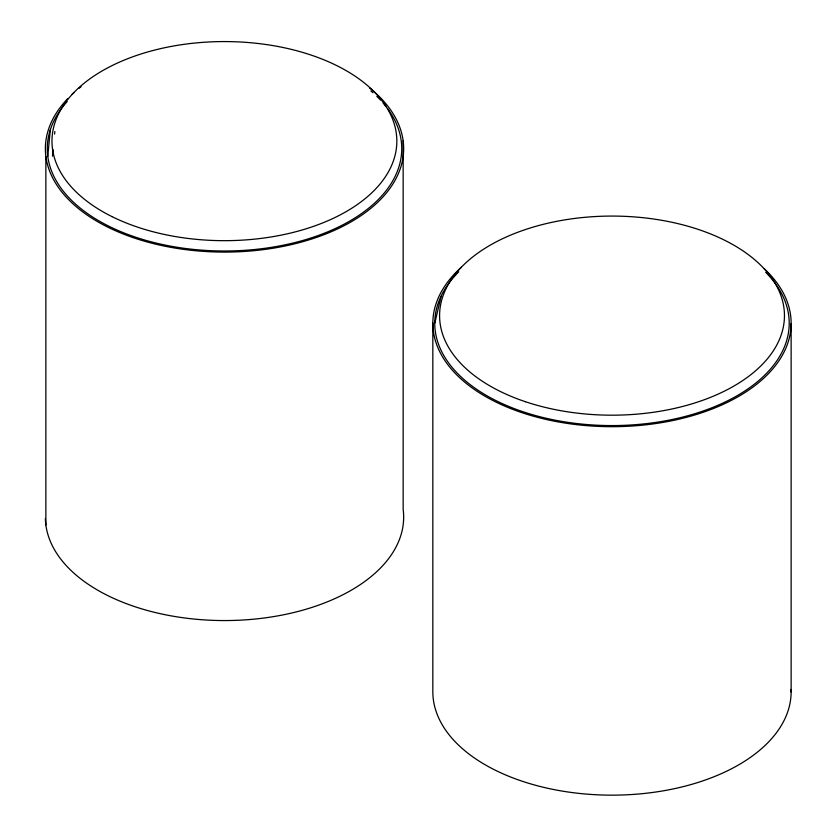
<?xml version="1.0" encoding="UTF-8"?>
<svg xmlns="http://www.w3.org/2000/svg" width="837" height="837" viewBox="0 0 837 837"><rect width="100%" height="100%" fill="white"/><g stroke="black" fill="none" stroke-linecap="round" stroke-linejoin="round"><path stroke-width="1.26" d="M47.761 156.362L50.335 129.704M52.459 156.163L53.087 149.677M54.593 134.108L54.834 131.514M434.874 322.873L441.057 296.413M791.132 323.532L791.132 692M432.834 322.967L432.834 691.435A179.149 103.432 0 0 0 613.709 795.15A179.149 103.432 0 0 0 791.091 689.447M403.152 140.846L403.152 509.314A179.149 103.432 0 0 1 232.487 620.458A179.149 103.432 0 0 1 45.376 518.532M45.868 156.477L45.868 524.945M765.709 272.328A177.235 102.323 0 0 1 611.502 425.573A177.235 102.323 0 0 1 458.739 271.847M763.961 268.489A179.149 103.432 0 0 1 728.033 402.053A179.149 103.432 0 0 1 493.924 401.049A179.149 103.432 0 0 1 461.428 267.191M369.682 88.052A179.149 103.432 0 0 1 349.521 222.747A179.149 103.432 0 0 1 115.778 230.866A179.149 103.432 0 0 1 67.797 98.546M72.202 94.204A179.149 103.432 0 0 1 74.064 92.499M78.981 88.335A179.149 103.432 0 0 1 81.043 86.713M387.751 108.82A177.235 102.323 0 0 1 217.599 250.912A177.235 102.323 0 0 1 67.138 101.601M370.864 90.951A177.235 102.323 0 0 1 372.904 92.719M376.828 96.349A177.235 102.323 0 0 1 380.5 100.095M383.074 102.961A177.235 102.323 0 0 1 386.265 106.854M525.364 401.697A172.432 99.551 0 0 0 784.457 315.936A172.432 99.551 0 0 0 526.253 229.265A172.432 99.551 0 0 0 525.364 401.697M112.001 216.616A172.432 99.551 0 0 0 393.85 159.574A172.432 99.551 0 0 0 167.369 47.175A172.432 99.551 0 0 0 112.001 216.616"/></g></svg>
